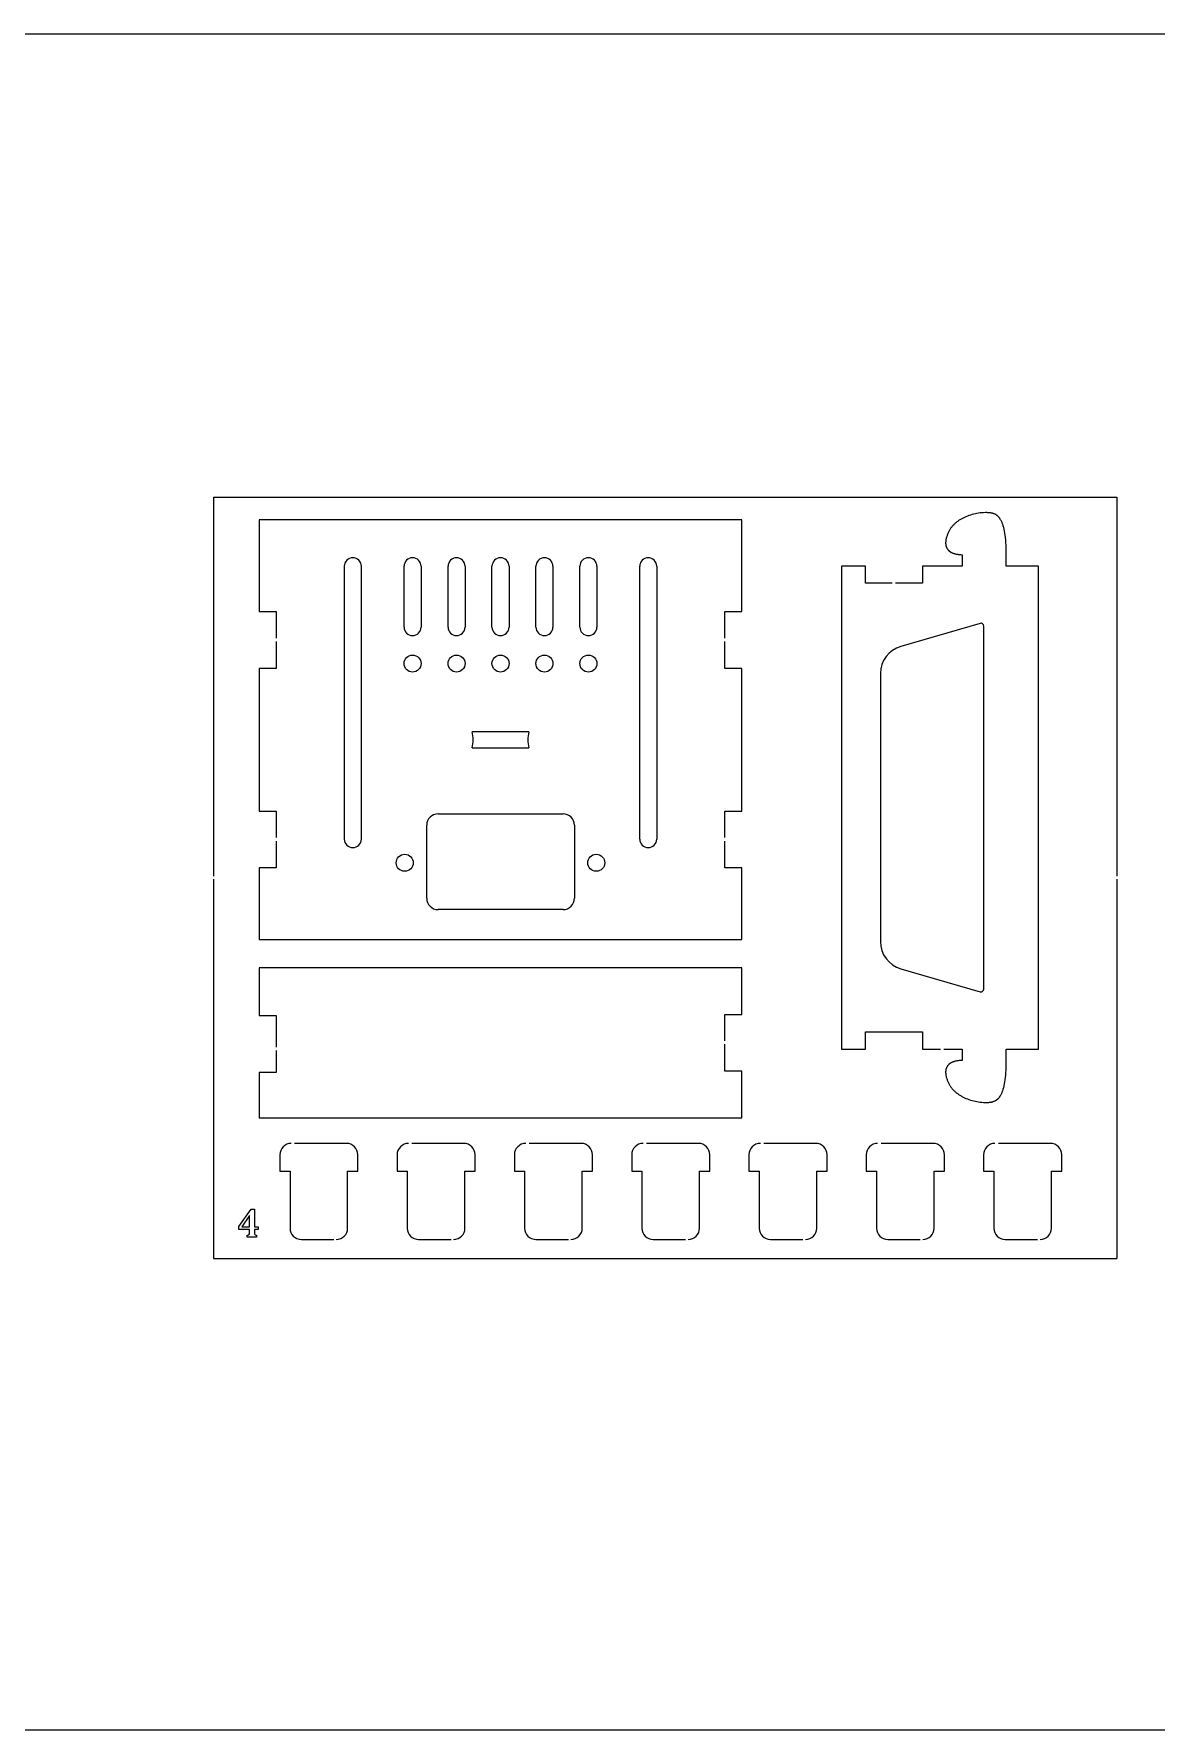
# Model space of a CAD drawing. Extents: x 4372 to 5754, y -1610 to -1311.
# Drawn here: x 5260.7 to 5458.2, y -1609.6 to -1311 of the extents above; entities that cross this region are included whole.
import ezdxf

# ---------------------------------------------------------------- set-up
doc = ezdxf.new("R2010")
doc.units = 0
doc.header["$MEASUREMENT"] = 0
doc.layers.get('0').update_dxf_attribs({"linetype": 'ByLayer'})
doc.layers.add('第四次打样', color=7, linetype='CONTINUOUS')

msp = doc.modelspace()

# ---------------------------------------------------------------- linework, layer by layer
at = {"color": 5}
for p, q in [((5292.3, -1392.55), (5451.3, -1392.55)), ((5292.3, -1392.55), (5292.3, -1459.3)), ((5451.3, -1392.55), (5451.3, -1459.3)), ((5292.3, -1459.8), (5292.3, -1526.55)), ((5451.3, -1459.8), (5451.3, -1526.55)), ((5292.3, -1526.55), (5451.3, -1526.55))]:
    msp.add_line(p, q, dxfattribs=at)
msp.add_lwpolyline([(4372.08, -1311.03), (5754.14, -1311.03), (5754.14, -1609.58), (4372.08, -1609.58)], close=True)
at = {"layer": '第四次打样'}
for p, q in [((5385.3, -1396.55), (5300.3, -1396.55)), ((5300.3, -1396.55), (5300.3, -1412.72)), ((5385.3, -1412.72), (5385.3, -1396.55)), ((5422.85, -1397.16), (5422.75, -1397.25)), ((5422.94, -1397.08), (5422.85, -1397.16)), ((5423.04, -1397), (5422.94, -1397.08)), ((5423.13, -1396.92), (5423.04, -1397)), ((5423.23, -1396.85), (5423.13, -1396.92)), ((5423.34, -1396.77), (5423.23, -1396.85)), ((5423.44, -1396.7), (5423.34, -1396.77)), ((5423.55, -1396.63), (5423.44, -1396.7)), ((5423.66, -1396.56), (5423.55, -1396.63)), ((5423.77, -1396.49), (5423.66, -1396.56)), ((5423.88, -1396.43), (5423.77, -1396.49)), ((5424, -1396.36), (5423.88, -1396.43)), ((5424.24, -1396.24), (5424, -1396.36)), ((5424.48, -1396.12), (5424.24, -1396.24)), ((5424.74, -1396.01), (5424.48, -1396.12)), ((5425, -1395.91), (5424.74, -1396.01)), ((5425.27, -1395.81), (5425, -1395.91)), ((5425.54, -1395.72), (5425.27, -1395.81)), ((5425.82, -1395.64), (5425.54, -1395.72)), ((5426.1, -1395.56), (5425.82, -1395.64)), ((5426.39, -1395.5), (5426.1, -1395.56)), ((5426.68, -1395.44), (5426.39, -1395.5)), ((5426.97, -1395.39), (5426.68, -1395.44)), ((5427.26, -1395.35), (5426.97, -1395.39)), ((5427.56, -1395.32), (5427.26, -1395.35)), ((5427.85, -1395.3), (5427.56, -1395.32)), ((5428.15, -1395.29), (5427.85, -1395.3)), ((5428.3, -1395.29), (5428.15, -1395.29)), ((5428.44, -1395.29), (5428.3, -1395.29)), ((5428.59, -1395.3), (5428.44, -1395.29)), ((5428.74, -1395.3), (5428.59, -1395.3)), ((5428.89, -1395.32), (5428.74, -1395.3)), ((5428.96, -1395.32), (5428.89, -1395.32)), ((5429.03, -1395.33), (5428.96, -1395.32)), ((5429.1, -1395.34), (5429.03, -1395.33)), ((5429.17, -1395.36), (5429.1, -1395.34)), ((5429.25, -1395.37), (5429.17, -1395.36)), ((5429.32, -1395.39), (5429.25, -1395.37)), ((5429.39, -1395.4), (5429.32, -1395.39)), ((5429.46, -1395.42), (5429.39, -1395.4)), ((5429.53, -1395.44), (5429.46, -1395.42)), ((5429.6, -1395.47), (5429.53, -1395.44)), ((5429.67, -1395.49), (5429.6, -1395.47)), ((5429.73, -1395.52), (5429.67, -1395.49)), ((5429.8, -1395.55), (5429.73, -1395.52)), ((5429.87, -1395.58), (5429.8, -1395.55)), ((5429.9, -1395.6), (5429.87, -1395.58)), ((5429.93, -1395.62), (5429.9, -1395.6)), ((5429.97, -1395.64), (5429.93, -1395.62)), ((5430, -1395.66), (5429.97, -1395.64)), ((5430.03, -1395.68), (5430, -1395.66)), ((5430.07, -1395.7), (5430.03, -1395.68)), ((5430.1, -1395.72), (5430.07, -1395.7)), ((5430.13, -1395.74), (5430.1, -1395.72)), ((5430.16, -1395.77), (5430.13, -1395.74)), ((5430.19, -1395.79), (5430.16, -1395.77)), ((5430.23, -1395.81), (5430.19, -1395.79)), ((5430.26, -1395.84), (5430.23, -1395.81)), ((5430.29, -1395.87), (5430.26, -1395.84)), ((5430.32, -1395.89), (5430.29, -1395.87)), ((5430.35, -1395.92), (5430.32, -1395.89)), ((5430.38, -1395.95), (5430.35, -1395.92)), ((5430.41, -1395.98), (5430.38, -1395.95)), ((5430.44, -1396.01), (5430.41, -1395.98)), ((5430.47, -1396.04), (5430.44, -1396.01)), ((5430.5, -1396.07), (5430.47, -1396.04)), ((5430.56, -1396.14), (5430.5, -1396.07)), ((5430.62, -1396.21), (5430.56, -1396.14)), ((5430.67, -1396.28), (5430.62, -1396.21)), ((5430.73, -1396.36), (5430.67, -1396.28)), ((5430.78, -1396.45), (5430.73, -1396.36)), ((5430.84, -1396.53), (5430.78, -1396.45)), ((5430.89, -1396.62), (5430.84, -1396.53)), ((5430.94, -1396.72), (5430.89, -1396.62)), ((5430.99, -1396.82), (5430.94, -1396.72)), ((5431.04, -1396.92), (5430.99, -1396.82)), ((5431.09, -1397.03), (5431.04, -1396.92)), ((5431.13, -1397.14), (5431.09, -1397.03)), ((5431.18, -1397.26), (5431.13, -1397.14)), ((5421.2, -1400.17), (5421.19, -1400.24)), ((5421.21, -1400.1), (5421.2, -1400.17)), ((5421.22, -1400.03), (5421.21, -1400.1)), ((5421.25, -1399.9), (5421.22, -1400.03)), ((5421.28, -1399.76), (5421.25, -1399.9)), ((5421.32, -1399.63), (5421.28, -1399.76)), ((5421.36, -1399.49), (5421.32, -1399.63)), ((5421.4, -1399.36), (5421.36, -1399.49)), ((5421.45, -1399.23), (5421.4, -1399.36)), ((5421.5, -1399.11), (5421.45, -1399.23)), ((5421.55, -1398.98), (5421.5, -1399.11)), ((5421.6, -1398.86), (5421.55, -1398.98)), ((5421.65, -1398.74), (5421.6, -1398.86)), ((5421.71, -1398.63), (5421.65, -1398.74)), ((5421.77, -1398.52), (5421.71, -1398.63)), ((5421.83, -1398.4), (5421.77, -1398.52)), ((5421.9, -1398.3), (5421.83, -1398.4)), ((5421.96, -1398.19), (5421.9, -1398.3)), ((5422.03, -1398.09), (5421.96, -1398.19)), ((5422.1, -1397.98), (5422.03, -1398.09)), ((5422.18, -1397.88), (5422.1, -1397.98)), ((5422.25, -1397.79), (5422.18, -1397.88)), ((5422.33, -1397.69), (5422.25, -1397.79)), ((5422.41, -1397.6), (5422.33, -1397.69)), ((5422.49, -1397.51), (5422.41, -1397.6)), ((5422.58, -1397.42), (5422.49, -1397.51)), ((5422.66, -1397.33), (5422.58, -1397.42)), ((5422.75, -1397.25), (5422.66, -1397.33)), ((5431.22, -1397.38), (5431.18, -1397.26)), ((5431.26, -1397.51), (5431.22, -1397.38)), ((5431.31, -1397.64), (5431.26, -1397.51)), ((5431.35, -1397.78), (5431.31, -1397.64)), ((5431.39, -1397.92), (5431.35, -1397.78)), ((5431.46, -1398.22), (5431.39, -1397.92)), ((5431.53, -1398.55), (5431.46, -1398.22)), ((5431.59, -1398.89), (5431.53, -1398.55)), ((5431.64, -1399.26), (5431.59, -1398.89)), ((5431.69, -1399.66), (5431.64, -1399.26)), ((5431.73, -1400.08), (5431.69, -1399.66)), ((5431.76, -1400.53), (5431.73, -1400.08)), ((5421.17, -1400.45), (5421.16, -1400.52)), ((5421.16, -1400.52), (5421.16, -1400.59)), ((5421.16, -1400.59), (5421.16, -1400.66)), ((5421.16, -1400.66), (5421.16, -1400.72)), ((5421.16, -1400.72), (5421.17, -1400.79)), ((5421.18, -1400.31), (5421.17, -1400.38)), ((5421.17, -1400.38), (5421.17, -1400.45)), ((5421.17, -1400.79), (5421.17, -1400.86)), ((5421.17, -1400.86), (5421.18, -1400.93)), ((5421.19, -1400.24), (5421.18, -1400.31)), ((5421.18, -1400.93), (5421.19, -1400.99)), ((5421.19, -1400.99), (5421.2, -1401.06)), ((5421.2, -1401.06), (5421.21, -1401.09)), ((5421.21, -1401.09), (5421.22, -1401.12)), ((5421.22, -1401.12), (5421.22, -1401.16)), ((5421.22, -1401.16), (5421.23, -1401.19)), ((5421.23, -1401.19), (5421.24, -1401.22)), ((5421.24, -1401.22), (5421.25, -1401.25)), ((5421.25, -1401.25), (5421.26, -1401.29)), ((5421.26, -1401.29), (5421.27, -1401.32)), ((5421.27, -1401.32), (5421.29, -1401.35)), ((5421.29, -1401.35), (5421.3, -1401.38)), ((5421.3, -1401.38), (5421.31, -1401.41)), ((5421.31, -1401.41), (5421.32, -1401.44)), ((5421.32, -1401.44), (5421.34, -1401.47)), ((5421.34, -1401.47), (5421.35, -1401.5)), ((5421.35, -1401.5), (5421.37, -1401.53)), ((5421.37, -1401.53), (5421.39, -1401.56)), ((5421.39, -1401.56), (5421.4, -1401.59)), ((5421.4, -1401.59), (5421.42, -1401.62)), ((5421.42, -1401.62), (5421.44, -1401.65)), ((5421.44, -1401.65), (5421.46, -1401.68)), ((5421.46, -1401.68), (5421.48, -1401.71)), ((5421.48, -1401.71), (5421.5, -1401.74)), ((5421.5, -1401.74), (5421.52, -1401.77)), ((5421.52, -1401.77), (5421.54, -1401.79)), ((5421.54, -1401.79), (5421.57, -1401.82)), ((5421.57, -1401.82), (5421.59, -1401.85)), ((5421.59, -1401.85), (5421.61, -1401.87)), ((5421.61, -1401.87), (5421.64, -1401.9)), ((5421.64, -1401.9), (5421.66, -1401.93)), ((5421.66, -1401.93), (5421.69, -1401.95)), ((5421.69, -1401.95), (5421.72, -1401.98)), ((5421.72, -1401.98), (5421.75, -1402)), ((5421.75, -1402), (5421.78, -1402.03)), ((5421.78, -1402.03), (5421.81, -1402.05)), ((5421.81, -1402.05), (5421.84, -1402.08)), ((5421.84, -1402.08), (5421.87, -1402.1)), ((5421.87, -1402.1), (5421.9, -1402.13)), ((5421.9, -1402.13), (5421.94, -1402.15)), ((5421.94, -1402.15), (5421.97, -1402.17)), ((5421.97, -1402.17), (5422.01, -1402.19)), ((5422.01, -1402.19), (5422.04, -1402.22)), ((5422.04, -1402.22), (5422.08, -1402.24)), ((5422.08, -1402.24), (5422.12, -1402.26)), ((5422.12, -1402.26), (5422.16, -1402.28)), ((5422.16, -1402.28), (5422.2, -1402.3)), ((5422.2, -1402.3), (5422.24, -1402.32)), ((5422.24, -1402.32), (5422.32, -1402.36)), ((5422.32, -1402.36), (5422.41, -1402.4)), ((5422.41, -1402.4), (5422.5, -1402.43)), ((5422.5, -1402.43), (5422.6, -1402.46)), ((5422.6, -1402.46), (5422.7, -1402.5)), ((5422.7, -1402.5), (5422.8, -1402.52)), ((5422.8, -1402.52), (5422.91, -1402.55)), ((5422.91, -1402.55), (5423.03, -1402.58)), ((5423.03, -1402.58), (5423.14, -1402.6)), ((5423.14, -1402.6), (5423.26, -1402.62)), ((5423.26, -1402.62), (5423.39, -1402.64)), ((5423.39, -1402.64), (5423.52, -1402.66)), ((5423.52, -1402.66), (5423.66, -1402.67)), ((5423.66, -1402.67), (5423.8, -1402.68)), ((5423.8, -1402.68), (5423.94, -1402.69)), ((5423.94, -1402.69), (5424.09, -1402.7)), ((5424.09, -1402.7), (5424.09, -1404.7)), ((5431.79, -1401), (5431.76, -1400.53)), ((5431.79, -1404.7), (5431.79, -1401)), ((5315.3, -1404.74), (5315.3, -1452.74)), ((5318.3, -1452.74), (5318.3, -1404.74)), ((5325.82, -1415.44), (5325.82, -1404.74)), ((5328.82, -1404.74), (5328.82, -1415.44)), ((5333.56, -1415.44), (5333.56, -1404.74)), ((5336.56, -1404.74), (5336.56, -1415.44)), ((5341.3, -1415.44), (5341.3, -1404.74)), ((5344.3, -1404.74), (5344.3, -1415.44)), ((5349.03, -1415.44), (5349.03, -1404.74)), ((5352.03, -1404.74), (5352.03, -1415.44)), ((5356.77, -1415.44), (5356.77, -1404.74)), ((5359.77, -1404.74), (5359.77, -1415.44)), ((5367.3, -1452.74), (5367.3, -1404.74)), ((5370.3, -1404.74), (5370.3, -1452.74)), ((5407.07, -1404.7), (5402.82, -1404.7)), ((5402.82, -1404.7), (5402.82, -1489.7)), ((5407.07, -1407.7), (5407.07, -1404.7)), ((5424.09, -1404.7), (5417.07, -1404.7)), ((5417.07, -1404.7), (5417.07, -1407.7)), ((5437.5, -1404.7), (5431.79, -1404.7)), ((5437.5, -1489.7), (5437.5, -1404.7)), ((5411.72, -1407.7), (5407.07, -1407.7)), ((5417.07, -1407.7), (5412.32, -1407.7)), ((5300.3, -1412.72), (5303.3, -1412.72)), ((5303.3, -1412.72), (5303.3, -1417.37)), ((5382.3, -1417.37), (5382.3, -1412.72)), ((5382.3, -1412.72), (5385.3, -1412.72)), ((5303.3, -1417.97), (5303.3, -1422.72)), ((5382.3, -1422.72), (5382.3, -1417.97)), ((5303.3, -1422.72), (5300.3, -1422.72)), ((5300.3, -1422.72), (5300.3, -1447.84)), ((5385.3, -1422.72), (5382.3, -1422.72)), ((5385.3, -1447.84), (5385.3, -1422.72)), ((5300.3, -1447.84), (5303.3, -1447.84)), ((5303.3, -1447.84), (5303.3, -1452.49)), ((5382.3, -1452.49), (5382.3, -1447.84)), ((5382.3, -1447.84), (5385.3, -1447.84)), ((5329.8, -1463.16), (5329.8, -1450.31)), ((5331.8, -1448.31), (5353.8, -1448.31)), ((5355.8, -1450.31), (5355.8, -1463.16)), ((5303.3, -1453.09), (5303.3, -1457.84)), ((5382.3, -1457.84), (5382.3, -1453.09)), ((5303.3, -1457.84), (5300.3, -1457.84)), ((5300.3, -1457.84), (5300.3, -1470.41)), ((5385.3, -1457.84), (5382.3, -1457.84)), ((5385.3, -1470.41), (5385.3, -1457.84)), ((5353.8, -1465.16), (5331.8, -1465.16)), ((5300.3, -1470.41), (5385.3, -1470.41)), ((5385.3, -1475.41), (5300.3, -1475.41)), ((5300.3, -1475.41), (5300.3, -1483.82)), ((5385.3, -1483.62), (5385.3, -1475.41)), ((5382.3, -1488.27), (5382.3, -1483.62)), ((5382.3, -1483.62), (5385.3, -1483.62)), ((5300.3, -1483.82), (5303.3, -1483.82)), ((5303.3, -1483.82), (5303.3, -1489.35)), ((5407.07, -1489.7), (5407.07, -1486.7)), ((5407.07, -1486.7), (5417.07, -1486.7)), ((5417.07, -1486.7), (5417.07, -1489.7)), ((5382.3, -1493.62), (5382.3, -1488.87)), ((5402.82, -1489.7), (5407.07, -1489.7)), ((5417.07, -1489.7), (5420.23, -1489.7)), ((5420.83, -1489.7), (5424.09, -1489.7)), ((5424.09, -1489.7), (5424.09, -1491.7)), ((5431.79, -1493.4), (5431.79, -1489.7)), ((5431.79, -1489.7), (5437.5, -1489.7)), ((5303.3, -1489.95), (5303.3, -1493.82)), ((5421.44, -1492.75), (5421.42, -1492.78)), ((5421.46, -1492.72), (5421.44, -1492.75)), ((5421.48, -1492.69), (5421.46, -1492.72)), ((5421.5, -1492.66), (5421.48, -1492.69)), ((5421.52, -1492.63), (5421.5, -1492.66)), ((5421.54, -1492.61), (5421.52, -1492.63)), ((5421.57, -1492.58), (5421.54, -1492.61)), ((5421.59, -1492.55), (5421.57, -1492.58)), ((5421.61, -1492.52), (5421.59, -1492.55)), ((5421.64, -1492.5), (5421.61, -1492.52)), ((5421.66, -1492.47), (5421.64, -1492.5)), ((5421.69, -1492.44), (5421.66, -1492.47)), ((5421.72, -1492.42), (5421.69, -1492.44)), ((5421.75, -1492.39), (5421.72, -1492.42)), ((5421.78, -1492.37), (5421.75, -1492.39)), ((5421.81, -1492.34), (5421.78, -1492.37)), ((5421.84, -1492.32), (5421.81, -1492.34)), ((5421.87, -1492.3), (5421.84, -1492.32)), ((5421.9, -1492.27), (5421.87, -1492.3)), ((5421.94, -1492.25), (5421.9, -1492.27)), ((5421.97, -1492.23), (5421.94, -1492.25)), ((5422.01, -1492.2), (5421.97, -1492.23)), ((5422.04, -1492.18), (5422.01, -1492.2)), ((5422.08, -1492.16), (5422.04, -1492.18)), ((5422.12, -1492.14), (5422.08, -1492.16)), ((5422.16, -1492.12), (5422.12, -1492.14)), ((5422.2, -1492.1), (5422.16, -1492.12)), ((5422.24, -1492.08), (5422.2, -1492.1)), ((5422.32, -1492.04), (5422.24, -1492.08)), ((5422.41, -1492), (5422.32, -1492.04)), ((5422.5, -1491.97), (5422.41, -1492)), ((5422.6, -1491.93), (5422.5, -1491.97)), ((5422.7, -1491.9), (5422.6, -1491.93)), ((5422.8, -1491.87), (5422.7, -1491.9)), ((5422.91, -1491.85), (5422.8, -1491.87)), ((5423.03, -1491.82), (5422.91, -1491.85)), ((5423.14, -1491.8), (5423.03, -1491.82)), ((5423.26, -1491.78), (5423.14, -1491.8)), ((5423.39, -1491.76), (5423.26, -1491.78)), ((5423.52, -1491.74), (5423.39, -1491.76)), ((5423.66, -1491.73), (5423.52, -1491.74)), ((5423.8, -1491.72), (5423.66, -1491.73)), ((5423.94, -1491.71), (5423.8, -1491.72)), ((5424.09, -1491.7), (5423.94, -1491.71)), ((5303.3, -1493.82), (5300.3, -1493.82)), ((5300.3, -1493.82), (5300.3, -1501.83)), ((5385.3, -1493.62), (5382.3, -1493.62)), ((5385.3, -1501.83), (5385.3, -1493.62)), ((5421.17, -1493.61), (5421.16, -1493.67)), ((5421.16, -1493.67), (5421.16, -1493.74)), ((5421.16, -1493.74), (5421.16, -1493.81)), ((5421.16, -1493.81), (5421.16, -1493.88)), ((5421.16, -1493.88), (5421.17, -1493.95)), ((5421.18, -1493.47), (5421.17, -1493.54)), ((5421.17, -1493.54), (5421.17, -1493.61)), ((5421.17, -1493.95), (5421.17, -1494.02)), ((5421.17, -1494.02), (5421.18, -1494.09)), ((5421.19, -1493.41), (5421.18, -1493.47)), ((5421.18, -1494.09), (5421.19, -1494.16)), ((5421.2, -1493.34), (5421.19, -1493.41)), ((5421.19, -1494.16), (5421.2, -1494.23)), ((5421.21, -1493.31), (5421.2, -1493.34)), ((5421.2, -1494.23), (5421.21, -1494.3)), ((5421.22, -1493.27), (5421.21, -1493.31)), ((5421.21, -1494.3), (5421.22, -1494.36)), ((5421.23, -1493.21), (5421.22, -1493.24)), ((5421.22, -1493.24), (5421.22, -1493.27)), ((5421.22, -1494.36), (5421.25, -1494.5)), ((5421.24, -1493.18), (5421.23, -1493.21)), ((5421.25, -1493.14), (5421.24, -1493.18)), ((5421.26, -1493.11), (5421.25, -1493.14)), ((5421.25, -1494.5), (5421.28, -1494.64)), ((5421.27, -1493.08), (5421.26, -1493.11)), ((5421.29, -1493.05), (5421.27, -1493.08)), ((5421.28, -1494.64), (5421.32, -1494.77)), ((5421.3, -1493.02), (5421.29, -1493.05)), ((5421.31, -1492.99), (5421.3, -1493.02)), ((5421.32, -1492.96), (5421.31, -1492.99)), ((5421.34, -1492.93), (5421.32, -1492.96)), ((5421.32, -1494.77), (5421.36, -1494.91)), ((5421.35, -1492.9), (5421.34, -1492.93)), ((5421.37, -1492.87), (5421.35, -1492.9)), ((5421.36, -1494.91), (5421.4, -1495.04)), ((5421.39, -1492.84), (5421.37, -1492.87)), ((5421.4, -1492.81), (5421.39, -1492.84)), ((5421.42, -1492.78), (5421.4, -1492.81)), ((5421.4, -1495.04), (5421.45, -1495.17)), ((5421.45, -1495.17), (5421.5, -1495.29)), ((5421.5, -1495.29), (5421.55, -1495.41)), ((5421.55, -1495.41), (5421.6, -1495.54)), ((5421.6, -1495.54), (5421.65, -1495.65)), ((5421.65, -1495.65), (5421.71, -1495.77)), ((5431.53, -1495.85), (5431.59, -1495.5)), ((5431.59, -1495.5), (5431.64, -1495.13)), ((5431.64, -1495.13), (5431.69, -1494.74)), ((5431.69, -1494.74), (5431.73, -1494.32)), ((5431.73, -1494.32), (5431.76, -1493.87)), ((5431.76, -1493.87), (5431.79, -1493.4)), ((5421.71, -1495.77), (5421.77, -1495.88)), ((5421.77, -1495.88), (5421.83, -1495.99)), ((5421.83, -1495.99), (5421.9, -1496.1)), ((5421.9, -1496.1), (5421.96, -1496.21)), ((5421.96, -1496.21), (5422.03, -1496.31)), ((5422.03, -1496.31), (5422.1, -1496.41)), ((5422.1, -1496.41), (5422.18, -1496.51)), ((5422.18, -1496.51), (5422.25, -1496.61)), ((5422.25, -1496.61), (5422.33, -1496.71)), ((5422.33, -1496.71), (5422.41, -1496.8)), ((5422.41, -1496.8), (5422.49, -1496.89)), ((5422.49, -1496.89), (5422.58, -1496.98)), ((5422.58, -1496.98), (5422.66, -1497.07)), ((5422.66, -1497.07), (5422.75, -1497.15)), ((5422.75, -1497.15), (5422.85, -1497.24)), ((5422.85, -1497.24), (5422.94, -1497.32)), ((5422.94, -1497.32), (5423.04, -1497.4)), ((5423.04, -1497.4), (5423.13, -1497.47)), ((5423.13, -1497.47), (5423.23, -1497.55)), ((5423.23, -1497.55), (5423.34, -1497.62)), ((5423.34, -1497.62), (5423.44, -1497.7)), ((5423.44, -1497.7), (5423.55, -1497.77)), ((5423.55, -1497.77), (5423.66, -1497.84)), ((5423.66, -1497.84), (5423.77, -1497.9)), ((5423.77, -1497.9), (5423.88, -1497.97)), ((5423.88, -1497.97), (5424, -1498.04)), ((5424, -1498.04), (5424.24, -1498.16)), ((5424.24, -1498.16), (5424.48, -1498.28)), ((5424.48, -1498.28), (5424.74, -1498.39)), ((5424.74, -1498.39), (5425, -1498.49)), ((5425, -1498.49), (5425.27, -1498.59)), ((5425.27, -1498.59), (5425.54, -1498.68)), ((5425.54, -1498.68), (5425.82, -1498.76)), ((5430, -1498.74), (5430.03, -1498.72)), ((5430.03, -1498.72), (5430.07, -1498.7)), ((5430.07, -1498.7), (5430.1, -1498.68)), ((5430.1, -1498.68), (5430.13, -1498.66)), ((5430.13, -1498.66), (5430.16, -1498.63)), ((5430.16, -1498.63), (5430.19, -1498.61)), ((5430.19, -1498.61), (5430.23, -1498.58)), ((5430.23, -1498.58), (5430.26, -1498.56)), ((5430.26, -1498.56), (5430.29, -1498.53)), ((5430.29, -1498.53), (5430.32, -1498.51)), ((5430.32, -1498.51), (5430.35, -1498.48)), ((5430.35, -1498.48), (5430.38, -1498.45)), ((5430.38, -1498.45), (5430.41, -1498.42)), ((5430.41, -1498.42), (5430.44, -1498.39)), ((5430.44, -1498.39), (5430.47, -1498.36)), ((5430.47, -1498.36), (5430.5, -1498.33)), ((5430.5, -1498.33), (5430.56, -1498.26)), ((5430.56, -1498.26), (5430.62, -1498.19)), ((5430.62, -1498.19), (5430.67, -1498.11)), ((5430.67, -1498.11), (5430.73, -1498.04)), ((5430.73, -1498.04), (5430.78, -1497.95)), ((5430.78, -1497.95), (5430.84, -1497.87)), ((5430.84, -1497.87), (5430.89, -1497.78)), ((5430.89, -1497.78), (5430.94, -1497.68)), ((5430.94, -1497.68), (5430.99, -1497.58)), ((5430.99, -1497.58), (5431.04, -1497.48)), ((5431.04, -1497.48), (5431.09, -1497.37)), ((5431.09, -1497.37), (5431.13, -1497.26)), ((5431.13, -1497.26), (5431.18, -1497.14)), ((5431.18, -1497.14), (5431.22, -1497.02)), ((5431.22, -1497.02), (5431.26, -1496.89)), ((5431.26, -1496.89), (5431.31, -1496.76)), ((5431.31, -1496.76), (5431.35, -1496.62)), ((5431.35, -1496.62), (5431.39, -1496.48)), ((5431.39, -1496.48), (5431.46, -1496.18)), ((5431.46, -1496.18), (5431.53, -1495.85)), ((5425.82, -1498.76), (5426.1, -1498.84)), ((5426.1, -1498.84), (5426.39, -1498.9)), ((5426.39, -1498.9), (5426.68, -1498.96)), ((5426.68, -1498.96), (5426.97, -1499.01)), ((5426.97, -1499.01), (5427.26, -1499.05)), ((5427.26, -1499.05), (5427.56, -1499.08)), ((5427.56, -1499.08), (5427.85, -1499.1)), ((5427.85, -1499.1), (5428.15, -1499.11)), ((5428.15, -1499.11), (5428.3, -1499.11)), ((5428.3, -1499.11), (5428.44, -1499.11)), ((5428.44, -1499.11), (5428.59, -1499.1)), ((5428.59, -1499.1), (5428.74, -1499.09)), ((5428.74, -1499.09), (5428.89, -1499.08)), ((5428.89, -1499.08), (5428.96, -1499.07)), ((5428.96, -1499.07), (5429.03, -1499.07)), ((5429.03, -1499.07), (5429.1, -1499.05)), ((5429.1, -1499.05), (5429.17, -1499.04)), ((5429.17, -1499.04), (5429.25, -1499.03)), ((5429.25, -1499.03), (5429.32, -1499.01)), ((5429.32, -1499.01), (5429.39, -1499)), ((5429.39, -1499), (5429.46, -1498.98)), ((5429.46, -1498.98), (5429.53, -1498.96)), ((5429.53, -1498.96), (5429.6, -1498.93)), ((5429.6, -1498.93), (5429.67, -1498.91)), ((5429.67, -1498.91), (5429.73, -1498.88)), ((5429.73, -1498.88), (5429.8, -1498.85)), ((5429.8, -1498.85), (5429.87, -1498.81)), ((5429.87, -1498.81), (5429.9, -1498.8)), ((5429.9, -1498.8), (5429.93, -1498.78)), ((5429.93, -1498.78), (5429.97, -1498.76)), ((5429.97, -1498.76), (5430, -1498.74)), ((5300.3, -1501.83), (5385.3, -1501.83)), ((5315.69, -1506.32), (5306.54, -1506.32)), ((5336.34, -1506.32), (5327.19, -1506.32)), ((5356.99, -1506.32), (5347.84, -1506.32)), ((5377.64, -1506.32), (5368.49, -1506.32)), ((5398.29, -1506.32), (5389.14, -1506.32)), ((5418.94, -1506.32), (5409.79, -1506.32)), ((5439.59, -1506.32), (5430.44, -1506.32)), ((5303.94, -1508.32), (5303.94, -1511.22)), ((5317.69, -1511.22), (5317.69, -1508.32)), ((5324.59, -1508.32), (5324.59, -1511.22)), ((5338.34, -1511.22), (5338.34, -1508.32)), ((5345.24, -1508.32), (5345.24, -1511.22)), ((5358.99, -1511.22), (5358.99, -1508.32)), ((5365.89, -1508.32), (5365.89, -1511.22)), ((5379.64, -1511.22), (5379.64, -1508.32)), ((5386.54, -1508.32), (5386.54, -1511.22)), ((5400.29, -1511.22), (5400.29, -1508.32)), ((5407.19, -1508.32), (5407.19, -1511.22)), ((5420.94, -1511.22), (5420.94, -1508.32)), ((5427.84, -1508.32), (5427.84, -1511.22)), ((5441.59, -1511.22), (5441.59, -1508.32)), ((5303.94, -1511.22), (5305.74, -1511.22)), ((5305.74, -1511.22), (5305.74, -1521.22)), ((5315.89, -1521.22), (5315.89, -1511.22)), ((5315.89, -1511.22), (5317.69, -1511.22)), ((5324.59, -1511.22), (5326.39, -1511.22)), ((5326.39, -1511.22), (5326.39, -1521.22)), ((5336.54, -1521.22), (5336.54, -1511.22)), ((5336.54, -1511.22), (5338.34, -1511.22)), ((5345.24, -1511.22), (5347.04, -1511.22)), ((5347.04, -1511.22), (5347.04, -1521.22)), ((5357.19, -1521.22), (5357.19, -1511.22)), ((5357.19, -1511.22), (5358.99, -1511.22)), ((5365.89, -1511.22), (5367.69, -1511.22)), ((5367.69, -1511.22), (5367.69, -1521.22)), ((5377.84, -1521.22), (5377.84, -1511.22)), ((5377.84, -1511.22), (5379.64, -1511.22)), ((5386.54, -1511.22), (5388.34, -1511.22)), ((5388.34, -1511.22), (5388.34, -1521.22)), ((5398.49, -1521.22), (5398.49, -1511.22)), ((5398.49, -1511.22), (5400.29, -1511.22)), ((5407.19, -1511.22), (5408.99, -1511.22)), ((5408.99, -1511.22), (5408.99, -1521.22)), ((5419.14, -1521.22), (5419.14, -1511.22)), ((5419.14, -1511.22), (5420.94, -1511.22)), ((5427.84, -1511.22), (5429.64, -1511.22)), ((5429.64, -1511.22), (5429.64, -1521.22)), ((5439.79, -1521.22), (5439.79, -1511.22)), ((5439.79, -1511.22), (5441.59, -1511.22)), ((5307.74, -1523.22), (5313.44, -1523.22)), ((5328.39, -1523.22), (5334.09, -1523.22)), ((5349.04, -1523.22), (5354.74, -1523.22)), ((5369.69, -1523.22), (5375.39, -1523.22)), ((5390.34, -1523.22), (5396.04, -1523.22)), ((5410.99, -1523.22), (5416.69, -1523.22)), ((5431.64, -1523.22), (5437.34, -1523.22))]:
    msp.add_line(p, q, dxfattribs=at)
at = {"layer": '第四次打样', "color": 1}
for p, q in [((5427.23, -1414.78), (5413.27, -1418.83)), ((5427.87, -1479.14), (5427.87, -1415.26)), ((5409.67, -1423.63), (5409.67, -1470.77)), ((5413.27, -1475.57), (5427.23, -1479.62)), ((5296.71, -1520.93), (5298.89, -1517.88)), ((5298.61, -1519.01), (5297.26, -1520.98)), ((5298.61, -1520.98), (5298.61, -1519.01)), ((5298.89, -1517.88), (5299.49, -1517.88)), ((5299.49, -1517.88), (5299.49, -1520.98)), ((5296.71, -1521.48), (5296.71, -1520.93)), ((5298.61, -1521.48), (5296.71, -1521.48)), ((5297.26, -1520.98), (5298.61, -1520.98)), ((5298.19, -1522.47), (5298.52, -1522.38)), ((5298.19, -1522.82), (5298.19, -1522.47)), ((5298.52, -1522.38), (5298.61, -1522.22)), ((5298.61, -1522.22), (5298.61, -1521.48)), ((5299.49, -1520.98), (5300.15, -1520.98)), ((5300.15, -1521.48), (5299.49, -1521.48)), ((5299.49, -1521.48), (5299.49, -1522.22)), ((5299.83, -1522.47), (5299.83, -1522.82)), ((5300.15, -1520.98), (5300.15, -1521.48)), ((5299.83, -1522.82), (5298.19, -1522.82))]:
    msp.add_line(p, q, dxfattribs=at)
at = {"layer": '第四次打样', "color": 3}
for p, q in [((5347.8, -1433.88), (5337.8, -1433.88)), ((5337.8, -1436.68), (5347.8, -1436.68))]:
    msp.add_line(p, q, dxfattribs=at)
at = {"layer": '第四次打样', "color": 6}
for centre in [(5327.32, -1421.86), (5335.06, -1421.86), (5342.8, -1421.86), (5350.53, -1421.86), (5358.27, -1421.86), (5325.93, -1456.92), (5359.66, -1456.92)]:
    msp.add_circle(centre, 1.5, dxfattribs=at)
at = {"layer": '第四次打样'}
for centre, radius, start, end in [((5316.8, -1404.74), 1.5, 90, 180), ((5316.8, -1404.74), 1.5, 360, 90), ((5327.32, -1404.74), 1.5, 90, 180), ((5327.32, -1404.74), 1.5, 0, 90), ((5335.06, -1404.74), 1.5, 90, 180), ((5335.06, -1404.74), 1.5, 0, 90), ((5342.8, -1404.74), 1.5, 90, 180), ((5342.8, -1404.74), 1.5, 0, 90), ((5350.53, -1404.74), 1.5, 90, 180), ((5350.53, -1404.74), 1.5, 0, 90), ((5358.27, -1404.74), 1.5, 90, 180), ((5358.27, -1404.74), 1.5, 0, 90), ((5368.8, -1404.74), 1.5, 90, 180), ((5368.8, -1404.74), 1.5, 0, 90), ((5327.32, -1415.44), 1.5, 180, 270), ((5327.32, -1415.44), 1.5, 270, 0), ((5335.06, -1415.44), 1.5, 180, 270), ((5335.06, -1415.44), 1.5, 270, 0), ((5342.8, -1415.44), 1.5, 180, 270), ((5342.8, -1415.44), 1.5, 270, 0), ((5350.53, -1415.44), 1.5, 180, 270), ((5350.53, -1415.44), 1.5, 270, 0), ((5358.27, -1415.44), 1.5, 180, 270), ((5358.27, -1415.44), 1.5, 270, 0), ((5331.8, -1450.31), 2, 90, 180), ((5353.8, -1450.31), 2, 0, 90), ((5316.8, -1452.74), 1.5, 180, 270), ((5316.8, -1452.74), 1.5, 270, 0), ((5368.8, -1452.74), 1.5, 180, 270), ((5368.8, -1452.74), 1.5, 270, 0), ((5331.8, -1463.16), 2, 180, 270), ((5353.8, -1463.16), 2, 270, 0), ((5305.94, -1508.32), 2, 90, 180), ((5315.69, -1508.32), 2, 0, 90), ((5326.59, -1508.32), 2, 90, 180), ((5336.34, -1508.32), 2, 0, 90), ((5347.24, -1508.32), 2, 90, 180), ((5356.99, -1508.32), 2, 0, 90), ((5367.89, -1508.32), 2, 90, 180), ((5377.64, -1508.32), 2, 0, 90), ((5388.54, -1508.32), 2, 90, 180), ((5398.29, -1508.32), 2, 0, 90), ((5409.19, -1508.32), 2, 90, 180), ((5418.94, -1508.32), 2, 0, 90), ((5429.84, -1508.32), 2, 90, 180), ((5439.59, -1508.32), 2, 0, 90), ((5307.74, -1521.22), 2, 180, 270), ((5313.89, -1521.22), 2, 270, 0), ((5328.39, -1521.22), 2, 180, 270), ((5334.54, -1521.22), 2, 270, 0), ((5349.04, -1521.22), 2, 180, 270), ((5355.19, -1521.22), 2, 270, 0), ((5369.69, -1521.22), 2, 180, 270), ((5375.84, -1521.22), 2, 270, 0), ((5390.34, -1521.22), 2, 180, 270), ((5396.49, -1521.22), 2, 270, 0), ((5410.99, -1521.22), 2, 180, 270), ((5417.14, -1521.22), 2, 270, 0), ((5431.64, -1521.22), 2, 180, 270), ((5437.79, -1521.22), 2, 270, 0)]:
    msp.add_arc(centre, radius, start, end, dxfattribs=at)
at = {"layer": '第四次打样', "color": 1}
for centre, radius, start, end in [((5427.37, -1415.26), 0.5, 0, 106.2034), ((5414.67, -1423.63), 5, 106.2034, 180), ((5414.67, -1470.77), 5, 180, 253.7966), ((5427.37, -1479.14), 0.5, 253.7966, 0), ((5299.78, -1522.19), 0.288, 187.781, 281.3675)]:
    msp.add_arc(centre, radius, start, end, dxfattribs=at)
at = {"layer": '第四次打样', "color": 3}
for centre, start, end in [((5333.01, -1435.28), 343.701, 16.299), ((5352.58, -1435.28), 163.701, 196.299)]:
    msp.add_arc(centre, 4.99, start, end, dxfattribs=at)

doc.saveas('drawing.dxf')
